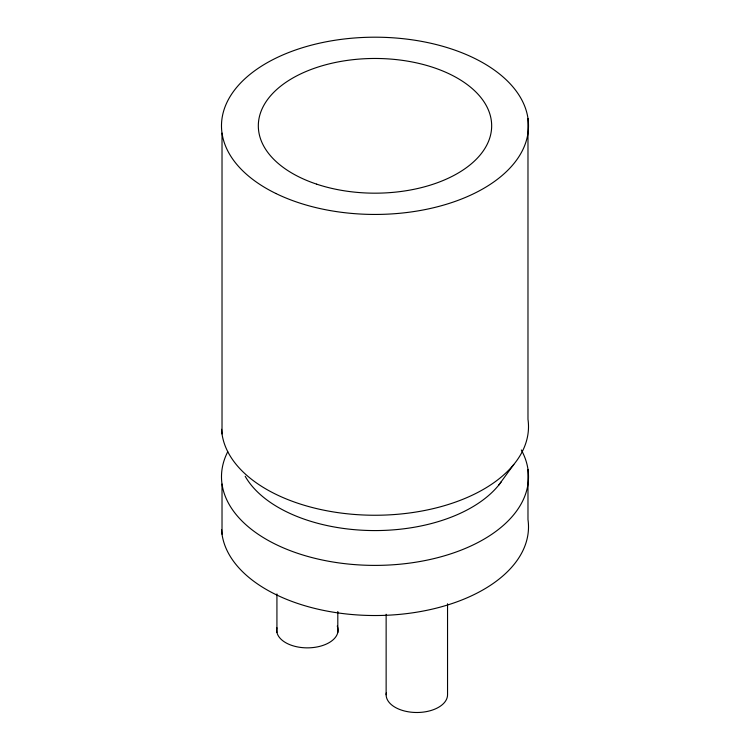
<?xml version="1.0" encoding="UTF-8"?>
<svg xmlns="http://www.w3.org/2000/svg" width="750" height="750" viewBox="0 0 750 750"><rect width="100%" height="100%" fill="white"/><g stroke="black" fill="none" stroke-linecap="round" stroke-linejoin="round"><path stroke-width="1.12" d="M498.534 485.372L513.806 464.475M527.981 118.528L527.981 419.334A153.506 88.622 0 0 1 383.653 515.109A153.506 88.622 0 0 1 221.569 429.319M527.981 469.462L527.981 519.6A153.506 88.622 0 0 1 383.653 615.384A153.506 88.622 0 0 1 221.569 529.584M447.544 603.759L447.544 694.772A30.703 17.728 0 0 1 415.238 712.472A30.703 17.728 0 0 1 386.306 692.925M386.137 614.259L386.137 694.772M337.809 611.475L337.809 632.484M276.928 593.925L276.928 632.428M222.019 133.125L222.019 433.931M222.019 484.059L222.019 534.197M521.325 449.972A153.506 88.622 0 0 1 376.594 565.388A153.506 88.622 0 0 1 227.747 451.734M501.403 481.622A136.622 78.872 0 0 1 370.069 530.522A136.622 78.872 0 0 1 245.184 476.278M337.238 626.034A30.703 17.728 0 0 1 308.934 647.841A30.703 17.728 0 0 1 276.947 627.806M275.766 193.434A153.506 88.622 0 0 0 526.041 141.638A153.506 88.622 0 0 0 323.194 42.394A153.506 88.622 0 0 0 275.766 193.434M316.669 184.153A116.662 67.35 0 0 0 491.663 125.822A116.662 67.35 0 0 0 316.669 67.491A116.662 67.35 0 0 0 316.669 184.153"/></g></svg>
